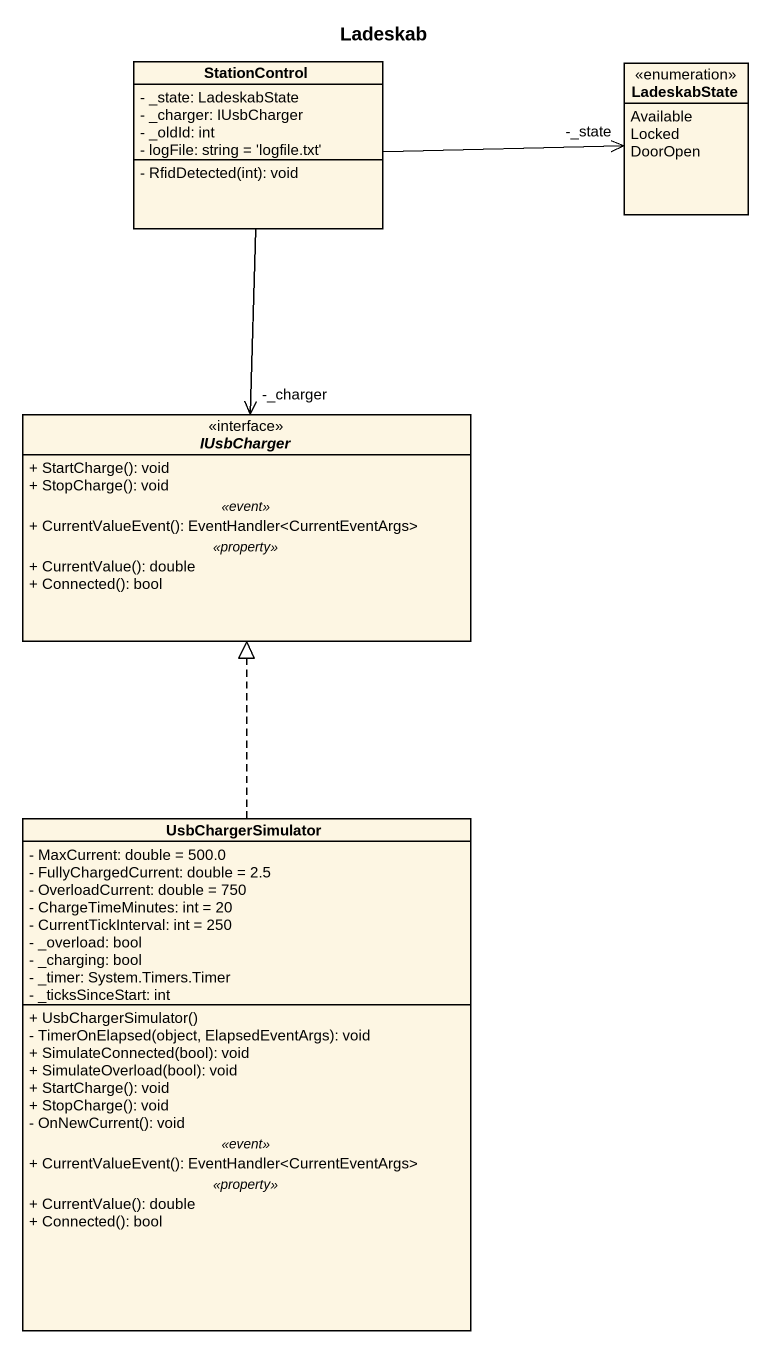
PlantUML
@startuml
title Ladeskab
hide circle
hide empty members
skinparam classAttributeIconSize 0
class StationControl {
  - _state: LadeskabState
  - _charger: IUsbCharger
  - _oldId: int
  - logFile: string = 'logfile.txt'
  - RfidDetected(int): void
}
enum LadeskabState {
  Available
  Locked
  DoorOpen
}
interface IUsbCharger {
  + StartCharge(): void
  + StopCharge(): void
  .. <<event>> ..
  + CurrentValueEvent(): EventHandler<CurrentEventArgs>
  .. <<property>> ..
  + CurrentValue(): double
  + Connected(): bool
}
class UsbChargerSimulator {
  - MaxCurrent: double = 500.0
  - FullyChargedCurrent: double = 2.5
  - OverloadCurrent: double = 750
  - ChargeTimeMinutes: int = 20
  - CurrentTickInterval: int = 250
  - _overload: bool
  - _charging: bool
  - _timer: System.Timers.Timer
  - _ticksSinceStart: int
  --
  + UsbChargerSimulator()
  - TimerOnElapsed(object, ElapsedEventArgs): void
  + SimulateConnected(bool): void
  + SimulateOverload(bool): void
  + StartCharge(): void
  + StopCharge(): void
  - OnNewCurrent(): void
  .. <<event>> ..
  + CurrentValueEvent(): EventHandler<CurrentEventArgs>
  .. <<property>> ..
  + CurrentValue(): double
  + Connected(): bool
}
StationControl -right-> "-_state" LadeskabState
StationControl --> "-_charger" IUsbCharger
UsbChargerSimulator .up.|> IUsbCharger
@enduml
